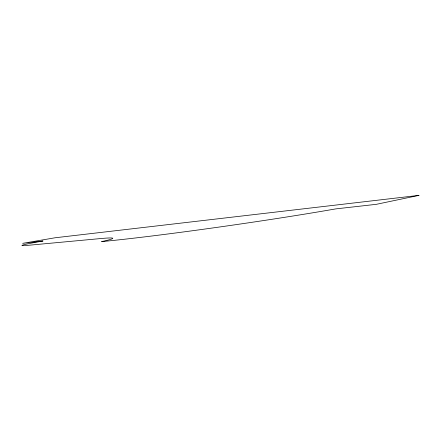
<?xml version="1.0" encoding="UTF-8"?>
<svg xmlns="http://www.w3.org/2000/svg" width="441" height="441" viewBox="0 0 441 441"><rect width="100%" height="100%" fill="white"/><g stroke="black" fill="none" stroke-linecap="round" stroke-linejoin="round"><path stroke-width="0.66" d="M418.95 195.38L376.382 204.315L335.728 208.896A161.56 5.683 -8.2 0 1 101.54 241.618A80.957 3.037 -8.7 0 0 99.942 238.625L28.411 245.284A54.199 1.615 -8.5 0 1 43.003 241.029L22.684 243.338L54.987 237.787L418.95 195.38"/></g></svg>
